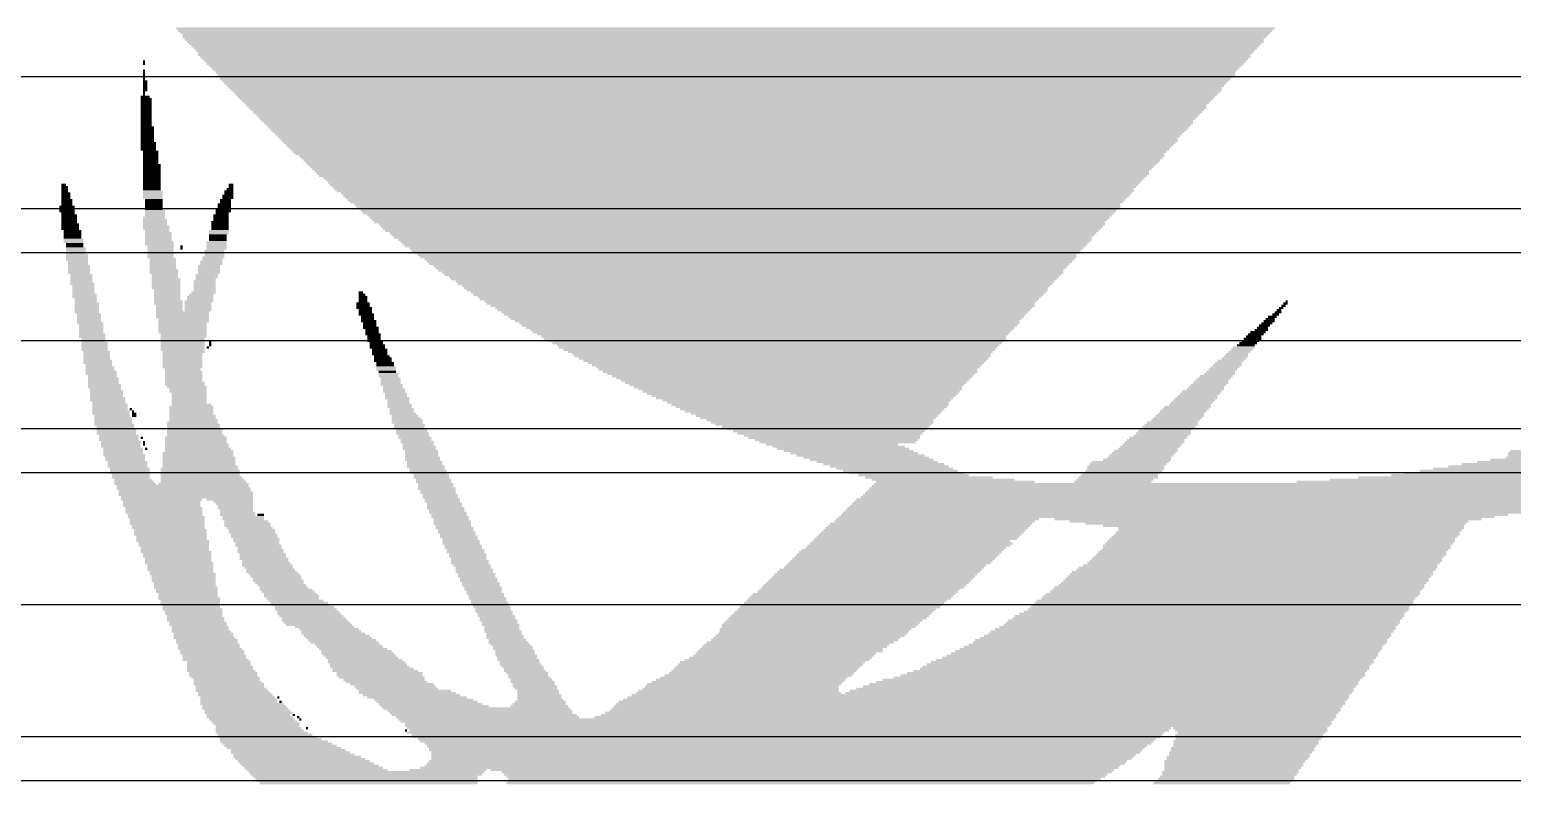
# Model space of a CAD drawing. Extents: x -0.45 to 6.54, y 0 to 7.98.
# Drawn here: x 4.6476 to 4.7823, y 0.6557 to 0.7243 of the extents above; entities that cross this region are included whole.
import ezdxf

# ---------------------------------------------------------------- set-up
doc = ezdxf.new("R2010")
doc.units = 0
for name, color, linetype in [('16', 175, 'CONTINUOUS'), ('2', 3, 'CONTINUOUS'), ('21', 253, 'CONTINUOUS')]:
    doc.layers.add(name, color=color, linetype=linetype)

# ---------------------------------------------------------------- blocks, each defined once
blk = doc.blocks.new('RECT')
blk.add_solid([(-0.5, -0.5), (0.5, -0.5), (-0.5, 0.5), (0.5, 0.5)])

msp = doc.modelspace()

# ---------------------------------------------------------------- linework, layer by layer
at = {"layer": '16'}
for p, q in [((2.771604, 0.72), (6.362, 0.72)), ((2.782295, 0.704), (6.362, 0.704)), ((2.792986, 0.688), (6.362, 0.688)), ((2.802488, 0.672), (6.362, 0.672)), ((2.809115, 0.656), (6.362, 0.656))]:
    msp.add_line(p, q, dxfattribs=at)
at = {"layer": '2'}
for p, q in [((3.578892, 0.72), (6.364, 0.72)), ((4.158974, 0.708), (6.364, 0.708)), ((4.202518, 0.696), (6.364, 0.696)), ((4.223302, 0.684), (6.364, 0.684)), ((4.244087, 0.672), (6.364, 0.672)), ((4.258399, 0.66), (6.364, 0.66))]:
    msp.add_line(p, q, dxfattribs=at)

# ---------------------------------------------------------------- block references
at = {"layer": '21', "yscale": 0.0002}
for p, xscale in [((4.7108, 0.72435), 0.0998), ((4.7108, 0.72415), 0.0994), ((4.7108, 0.72395), 0.099), ((4.7108, 0.72375), 0.0986), ((4.7107, 0.72355), 0.0984), ((4.7107, 0.72335), 0.098), ((4.7108, 0.72315), 0.0978), ((4.7108, 0.72295), 0.0974), ((4.7108, 0.72275), 0.097), ((4.7108, 0.72255), 0.0966), ((4.7108, 0.72235), 0.0962), ((4.7108, 0.72215), 0.0958), ((4.7107, 0.72195), 0.0956), ((4.658, 0.72135), 0.0002), ((4.658, 0.72115), 0.0002), ((4.658, 0.72055), 0.0002), ((4.7108, 0.72175), 0.0954), ((4.7108, 0.72155), 0.095), ((4.7108, 0.72135), 0.0946), ((4.7108, 0.72115), 0.0942), ((4.7108, 0.72095), 0.0938), ((4.7108, 0.72075), 0.0934), ((4.7108, 0.72055), 0.093), ((4.658, 0.72035), 0.0002), ((4.658, 0.72015), 0.0002), ((4.658, 0.71995), 0.0002), ((4.658, 0.71975), 0.0002), ((4.6581, 0.71955), 0.0004), ((4.6581, 0.71935), 0.0004), ((4.6581, 0.71915), 0.0004), ((4.7108, 0.72035), 0.0926), ((4.7109, 0.72015), 0.0924), ((4.7109, 0.71995), 0.092), ((4.7108, 0.71975), 0.0918), ((4.7108, 0.71955), 0.0914), ((4.7108, 0.71935), 0.091), ((4.7108, 0.71915), 0.0906), ((4.6581, 0.71815), 0.0008), ((4.6582, 0.71795), 0.001), ((4.6581, 0.71895), 0.0004), ((4.6581, 0.71875), 0.0004), ((4.658, 0.71855), 0.0002), ((4.658, 0.71835), 0.0002), ((4.7108, 0.71895), 0.0902), ((4.7109, 0.71875), 0.09), ((4.7109, 0.71855), 0.0896), ((4.7109, 0.71835), 0.0892), ((4.7109, 0.71815), 0.0888), ((4.7109, 0.71795), 0.0884), ((4.6582, 0.71775), 0.001), ((4.6582, 0.71755), 0.001), ((4.6582, 0.71735), 0.001), ((4.6582, 0.71715), 0.001), ((4.6582, 0.71695), 0.001), ((4.6582, 0.71675), 0.001), ((4.6582, 0.71655), 0.001), ((4.7109, 0.71775), 0.088), ((4.7109, 0.71755), 0.0876), ((4.7109, 0.71735), 0.0872), ((4.711, 0.71715), 0.087), ((4.711, 0.71695), 0.0866), ((4.711, 0.71675), 0.0862), ((4.711, 0.71655), 0.0858), ((4.6582, 0.71635), 0.001), ((4.6582, 0.71615), 0.001), ((4.6582, 0.71595), 0.001), ((4.6582, 0.71575), 0.001), ((4.6582, 0.71555), 0.001), ((4.6583, 0.71535), 0.0012), ((4.6583, 0.71515), 0.0012), ((4.711, 0.71635), 0.0854), ((4.711, 0.71615), 0.085), ((4.711, 0.71595), 0.0846), ((4.7111, 0.71575), 0.0844), ((4.7111, 0.71555), 0.084), ((4.7111, 0.71535), 0.0836), ((4.7111, 0.71515), 0.0832), ((4.6583, 0.71495), 0.0012), ((4.6583, 0.71475), 0.0012), ((4.6583, 0.71455), 0.0012), ((4.6583, 0.71435), 0.0012), ((4.6583, 0.71415), 0.0012), ((4.6584, 0.71395), 0.0014), ((4.7111, 0.71495), 0.0828), ((4.7111, 0.71475), 0.0824), ((4.7111, 0.71455), 0.082), ((4.7111, 0.71435), 0.0816), ((4.7112, 0.71415), 0.0814), ((4.7112, 0.71395), 0.081), ((4.6584, 0.71375), 0.0014), ((4.6584, 0.71355), 0.0014), ((4.6584, 0.71335), 0.0014), ((4.6586, 0.71315), 0.0014), ((4.6586, 0.71295), 0.0014), ((4.6586, 0.71275), 0.0014), ((4.6586, 0.71255), 0.0014), ((4.7112, 0.71375), 0.0806), ((4.7112, 0.71355), 0.0802), ((4.7112, 0.71335), 0.0798), ((4.7112, 0.71315), 0.0794), ((4.7112, 0.71295), 0.079), ((4.7114, 0.71275), 0.0786), ((4.7114, 0.71255), 0.0782), ((4.6586, 0.71235), 0.0014), ((4.6586, 0.71215), 0.0014), ((4.6587, 0.71195), 0.0016), ((4.6587, 0.71175), 0.0016), ((4.6587, 0.71155), 0.0016), ((4.6587, 0.71135), 0.0016), ((4.6587, 0.71115), 0.0016), ((4.7114, 0.71235), 0.0778), ((4.7114, 0.71215), 0.0774), ((4.7114, 0.71195), 0.077), ((4.7114, 0.71175), 0.0766), ((4.7114, 0.71155), 0.0762), ((4.7114, 0.71135), 0.0758), ((4.7115, 0.71115), 0.0756), ((4.6507, 0.71015), 0.0004), ((4.6508, 0.70995), 0.0006), ((4.6508, 0.70975), 0.0006), ((4.6587, 0.71095), 0.0016), ((4.6587, 0.71075), 0.0016), ((4.6587, 0.71055), 0.0016), ((4.6587, 0.71035), 0.0016), ((4.6587, 0.71015), 0.0016), ((4.6587, 0.70995), 0.0016), ((4.6587, 0.70975), 0.0016), ((4.6658, 0.70975), 0.0006), ((4.6659, 0.71015), 0.0004), ((4.6659, 0.70995), 0.0004), ((4.7115, 0.71095), 0.0752), ((4.7116, 0.71075), 0.0746), ((4.7116, 0.71055), 0.0742), ((4.7116, 0.71035), 0.0738), ((4.7116, 0.71015), 0.0734), ((4.7116, 0.70995), 0.073), ((4.7116, 0.70975), 0.0726), ((4.6508, 0.70955), 0.0006), ((4.6509, 0.70935), 0.0008), ((4.6509, 0.70915), 0.0008), ((4.6509, 0.70895), 0.0008), ((4.651, 0.70875), 0.001), ((4.651, 0.70855), 0.001), ((4.6588, 0.70955), 0.0018), ((4.6588, 0.70935), 0.0018), ((4.6588, 0.70915), 0.0018), ((4.6588, 0.70895), 0.0018), ((4.6589, 0.70875), 0.0016), ((4.6589, 0.70855), 0.0016), ((4.6654, 0.70875), 0.001), ((4.6654, 0.70855), 0.001), ((4.6656, 0.70915), 0.001), ((4.6656, 0.70895), 0.001), ((4.6657, 0.70955), 0.0008), ((4.6657, 0.70935), 0.0008), ((4.7117, 0.70955), 0.0724), ((4.7118, 0.70935), 0.0718), ((4.7118, 0.70915), 0.0714), ((4.7118, 0.70895), 0.071), ((4.7118, 0.70875), 0.0706), ((4.7118, 0.70855), 0.0702), ((4.651, 0.70815), 0.0014), ((4.651, 0.70795), 0.0014), ((4.651, 0.70775), 0.0014), ((4.651, 0.70835), 0.001), ((4.6511, 0.70755), 0.0012), ((4.6512, 0.70735), 0.0014), ((4.6512, 0.70715), 0.0014), ((4.6589, 0.70715), 0.002), ((4.6589, 0.70835), 0.0016), ((4.6589, 0.70815), 0.0016), ((4.6589, 0.70795), 0.0016), ((4.659, 0.70775), 0.0018), ((4.659, 0.70755), 0.0018), ((4.659, 0.70735), 0.0018), ((4.665, 0.70735), 0.0014), ((4.665, 0.70715), 0.0014), ((4.6652, 0.70795), 0.0014), ((4.6652, 0.70775), 0.0014), ((4.6651, 0.70755), 0.0012), ((4.6653, 0.70835), 0.0012), ((4.6653, 0.70815), 0.0012), ((4.7119, 0.70835), 0.0696), ((4.712, 0.70815), 0.0694), ((4.712, 0.70795), 0.069), ((4.712, 0.70775), 0.0686), ((4.712, 0.70755), 0.0682), ((4.7121, 0.70735), 0.0676), ((4.7121, 0.70715), 0.0672), ((4.6512, 0.70695), 0.0014), ((4.6512, 0.70675), 0.0014), ((4.6513, 0.70655), 0.0016), ((4.6513, 0.70635), 0.0016), ((4.6513, 0.70615), 0.0016), ((4.6515, 0.70595), 0.0016), ((4.6515, 0.70575), 0.0016), ((4.659, 0.70695), 0.0022), ((4.659, 0.70675), 0.0022), ((4.659, 0.70655), 0.0022), ((4.6591, 0.70635), 0.0024), ((4.6591, 0.70615), 0.0024), ((4.6592, 0.70595), 0.0022), ((4.6593, 0.70575), 0.0024), ((4.6648, 0.70595), 0.0018), ((4.6648, 0.70575), 0.0018), ((4.6649, 0.70675), 0.0016), ((4.6649, 0.70655), 0.0016), ((4.6649, 0.70635), 0.0016), ((4.6649, 0.70615), 0.0016), ((4.665, 0.70695), 0.0014), ((4.7121, 0.70695), 0.0668), ((4.7121, 0.70675), 0.0664), ((4.7123, 0.70655), 0.066), ((4.7123, 0.70635), 0.0656), ((4.7123, 0.70615), 0.0652), ((4.7123, 0.70595), 0.0648), ((4.7124, 0.70575), 0.0642), ((4.6515, 0.70555), 0.0016), ((4.6515, 0.70535), 0.0016), ((4.6516, 0.70515), 0.0018), ((4.6516, 0.70495), 0.0018), ((4.6517, 0.70475), 0.0016), ((4.6517, 0.70455), 0.0016), ((4.6518, 0.70435), 0.0018), ((4.6593, 0.70555), 0.0024), ((4.6593, 0.70535), 0.0024), ((4.6593, 0.70515), 0.0024), ((4.6594, 0.70495), 0.0026), ((4.6594, 0.70475), 0.0026), ((4.6595, 0.70455), 0.0024), ((4.6595, 0.70435), 0.0024), ((4.6614, 0.70455), 0.0002), ((4.6614, 0.70435), 0.0002), ((4.6646, 0.70495), 0.0018), ((4.6646, 0.70475), 0.0018), ((4.6646, 0.70455), 0.0018), ((4.6646, 0.70435), 0.0018), ((4.6647, 0.70555), 0.0016), ((4.6647, 0.70535), 0.0016), ((4.6647, 0.70515), 0.0016), ((4.7124, 0.70555), 0.0638), ((4.7124, 0.70535), 0.0634), ((4.7126, 0.70515), 0.063), ((4.7126, 0.70495), 0.0626), ((4.7126, 0.70475), 0.0622), ((4.7126, 0.70455), 0.0618), ((4.7127, 0.70435), 0.0612), ((4.6518, 0.70415), 0.0018), ((4.6518, 0.70395), 0.0018), ((4.6519, 0.70375), 0.002), ((4.6519, 0.70355), 0.002), ((4.6519, 0.70335), 0.002), ((4.652, 0.70315), 0.0018), ((4.6595, 0.70415), 0.0024), ((4.6595, 0.70395), 0.0024), ((4.6595, 0.70375), 0.0024), ((4.6595, 0.70355), 0.0024), ((4.6597, 0.70335), 0.0024), ((4.6597, 0.70315), 0.0024), ((4.6641, 0.70315), 0.002), ((4.6643, 0.70355), 0.002), ((4.6642, 0.70335), 0.0018), ((4.6644, 0.70415), 0.0018), ((4.6644, 0.70395), 0.0018), ((4.6644, 0.70375), 0.0018), ((4.7127, 0.70415), 0.0608), ((4.7127, 0.70395), 0.0604), ((4.7128, 0.70375), 0.0598), ((4.7129, 0.70355), 0.0596), ((4.713, 0.70335), 0.059), ((4.713, 0.70315), 0.0586), ((4.652, 0.70295), 0.0018), ((4.6521, 0.70275), 0.002), ((4.6521, 0.70255), 0.002), ((4.6521, 0.70235), 0.002), ((4.6521, 0.70215), 0.002), ((4.6523, 0.70195), 0.002), ((4.6523, 0.70175), 0.002), ((4.6597, 0.70295), 0.0024), ((4.6597, 0.70275), 0.0024), ((4.6597, 0.70255), 0.0024), ((4.6598, 0.70235), 0.0026), ((4.6598, 0.70215), 0.0026), ((4.6599, 0.70195), 0.0024), ((4.6599, 0.70175), 0.0024), ((4.6637, 0.70195), 0.002), ((4.6637, 0.70175), 0.002), ((4.6639, 0.70275), 0.002), ((4.6639, 0.70255), 0.002), ((4.6639, 0.70235), 0.002), ((4.6639, 0.70215), 0.002), ((4.6641, 0.70295), 0.002), ((4.713, 0.70295), 0.0582), ((4.7131, 0.70275), 0.0576), ((4.7131, 0.70255), 0.0572), ((4.7131, 0.70235), 0.0568), ((4.7133, 0.70215), 0.0564), ((4.7133, 0.70195), 0.056), ((4.7134, 0.70175), 0.0554), ((4.6523, 0.70155), 0.002), ((4.6523, 0.70135), 0.002), ((4.6524, 0.70115), 0.0022), ((4.6525, 0.70095), 0.002), ((4.6525, 0.70075), 0.002), ((4.6525, 0.70055), 0.002), ((4.6525, 0.70035), 0.002), ((4.66, 0.70155), 0.0026), ((4.66, 0.70135), 0.0026), ((4.66, 0.70115), 0.0026), ((4.66, 0.70095), 0.0026), ((4.66, 0.70075), 0.0026), ((4.6601, 0.70055), 0.0024), ((4.6601, 0.70035), 0.0024), ((4.6634, 0.70035), 0.0022), ((4.6635, 0.70135), 0.002), ((4.6635, 0.70115), 0.002), ((4.6635, 0.70095), 0.002), ((4.6635, 0.70075), 0.002), ((4.6635, 0.70055), 0.002), ((4.6636, 0.70155), 0.0018), ((4.6777, 0.70035), 0.0004), ((4.7134, 0.70155), 0.055), ((4.7135, 0.70135), 0.0544), ((4.7135, 0.70115), 0.054), ((4.7136, 0.70095), 0.0534), ((4.7136, 0.70075), 0.053), ((4.7137, 0.70055), 0.0528), ((4.7138, 0.70035), 0.0522), ((4.6526, 0.70015), 0.0022), ((4.6526, 0.69995), 0.0022), ((4.6527, 0.69975), 0.002), ((4.6527, 0.69955), 0.002), ((4.6528, 0.69935), 0.0022), ((4.6528, 0.69915), 0.0022), ((4.6528, 0.69895), 0.0022), ((4.6601, 0.70015), 0.0024), ((4.6601, 0.69995), 0.0024), ((4.6601, 0.69975), 0.0024), ((4.6602, 0.69955), 0.0026), ((4.6602, 0.69935), 0.0026), ((4.6603, 0.69915), 0.0024), ((4.6603, 0.69895), 0.0024), ((4.663, 0.69955), 0.0026), ((4.6629, 0.69935), 0.0024), ((4.6629, 0.69915), 0.0024), ((4.6629, 0.69895), 0.0024), ((4.6631, 0.69995), 0.0024), ((4.6631, 0.69975), 0.0024), ((4.6632, 0.70015), 0.0022), ((4.6779, 0.69935), 0.0012), ((4.6779, 0.69915), 0.0012), ((4.678, 0.69895), 0.0014), ((4.6778, 0.70015), 0.0006), ((4.6779, 0.69995), 0.0008), ((4.6779, 0.69975), 0.0008), ((4.6779, 0.69955), 0.0008), ((4.7138, 0.70015), 0.0518), ((4.7139, 0.69995), 0.0512), ((4.7139, 0.69975), 0.0508), ((4.714, 0.69955), 0.0502), ((4.714, 0.69935), 0.0498), ((4.7142, 0.69915), 0.0494), ((4.7143, 0.69895), 0.0488), ((4.7613, 0.69895), 0.0004), ((4.7615, 0.69915), 0.0004), ((4.7617, 0.69935), 0.0004), ((4.7618, 0.69955), 0.0002), ((4.6528, 0.69875), 0.0022), ((4.6528, 0.69855), 0.0022), ((4.653, 0.69835), 0.0022), ((4.653, 0.69815), 0.0022), ((4.653, 0.69795), 0.0022), ((4.653, 0.69775), 0.0022), ((4.6603, 0.69875), 0.0024), ((4.6615, 0.69855), 0.0048), ((4.6615, 0.69835), 0.0048), ((4.6615, 0.69815), 0.0048), ((4.6616, 0.69795), 0.0046), ((4.6616, 0.69775), 0.0046), ((4.6629, 0.69875), 0.0024), ((4.6781, 0.69875), 0.0012), ((4.6781, 0.69855), 0.0012), ((4.6782, 0.69835), 0.0014), ((4.6783, 0.69815), 0.0012), ((4.6783, 0.69795), 0.0012), ((4.6784, 0.69775), 0.0014), ((4.7143, 0.69875), 0.0484), ((4.7144, 0.69855), 0.0478), ((4.7144, 0.69835), 0.0474), ((4.7145, 0.69815), 0.0468), ((4.7145, 0.69795), 0.0464), ((4.7146, 0.69775), 0.0458), ((4.7602, 0.69775), 0.001), ((4.7603, 0.69795), 0.0008), ((4.7605, 0.69815), 0.0008), ((4.7608, 0.69835), 0.0006), ((4.761, 0.69855), 0.0006), ((4.7611, 0.69875), 0.0004), ((4.6531, 0.69755), 0.0024), ((4.6532, 0.69735), 0.0022), ((4.6532, 0.69715), 0.0022), ((4.6532, 0.69695), 0.0022), ((4.6532, 0.69675), 0.0022), ((4.6533, 0.69655), 0.0024), ((4.6533, 0.69635), 0.0024), ((4.6615, 0.69755), 0.0044), ((4.6615, 0.69735), 0.0044), ((4.6615, 0.69715), 0.0044), ((4.6615, 0.69695), 0.0044), ((4.6615, 0.69675), 0.0044), ((4.6616, 0.69655), 0.0042), ((4.6616, 0.69635), 0.0042), ((4.6785, 0.69755), 0.0012), ((4.6785, 0.69735), 0.0012), ((4.6786, 0.69715), 0.0014), ((4.6787, 0.69695), 0.0012), ((4.6787, 0.69675), 0.0012), ((4.6788, 0.69655), 0.0014), ((4.6789, 0.69635), 0.0012), ((4.7148, 0.69755), 0.0454), ((4.7148, 0.69735), 0.045), ((4.7149, 0.69715), 0.0444), ((4.715, 0.69695), 0.0438), ((4.715, 0.69675), 0.0434), ((4.7151, 0.69655), 0.0428), ((4.7152, 0.69635), 0.0422), ((4.7588, 0.69635), 0.0014), ((4.759, 0.69655), 0.0014), ((4.7592, 0.69675), 0.0014), ((4.7595, 0.69695), 0.0012), ((4.7596, 0.69715), 0.001), ((4.7598, 0.69735), 0.001), ((4.76, 0.69755), 0.001), ((4.6534, 0.69615), 0.0022), ((4.6534, 0.69595), 0.0022), ((4.6535, 0.69575), 0.0024), ((4.6535, 0.69555), 0.0024), ((4.6535, 0.69535), 0.0024), ((4.6535, 0.69515), 0.0024), ((4.6537, 0.69495), 0.0024), ((4.6615, 0.69615), 0.004), ((4.6615, 0.69595), 0.004), ((4.6615, 0.69575), 0.004), ((4.6615, 0.69555), 0.004), ((4.6615, 0.69535), 0.004), ((4.6615, 0.69515), 0.004), ((4.6616, 0.69495), 0.0038), ((4.6638, 0.69535), 0.0002), ((4.664, 0.69595), 0.0002), ((4.664, 0.69575), 0.0002), ((4.664, 0.69555), 0.0002), ((4.6789, 0.69615), 0.0012), ((4.679, 0.69595), 0.0014), ((4.6791, 0.69575), 0.0012), ((4.6792, 0.69555), 0.0014), ((4.6792, 0.69535), 0.0014), ((4.6794, 0.69515), 0.0014), ((4.6794, 0.69495), 0.0014), ((4.7153, 0.69615), 0.042), ((4.7154, 0.69595), 0.0414), ((4.7155, 0.69575), 0.0408), ((4.7156, 0.69555), 0.0402), ((4.7156, 0.69535), 0.0398), ((4.7157, 0.69515), 0.0392), ((4.7158, 0.69495), 0.0386), ((4.7575, 0.69495), 0.002), ((4.7577, 0.69515), 0.002), ((4.7579, 0.69535), 0.002), ((4.7581, 0.69555), 0.0016), ((4.7583, 0.69575), 0.0016), ((4.7585, 0.69595), 0.0016), ((4.7587, 0.69615), 0.0016), ((4.6537, 0.69475), 0.0024), ((4.6537, 0.69455), 0.0024), ((4.6537, 0.69435), 0.0024), ((4.6538, 0.69415), 0.0026), ((4.6538, 0.69395), 0.0026), ((4.6539, 0.69375), 0.0024), ((4.6615, 0.69475), 0.0036), ((4.6615, 0.69455), 0.0036), ((4.6615, 0.69435), 0.0036), ((4.6615, 0.69415), 0.0036), ((4.6615, 0.69395), 0.0036), ((4.6615, 0.69375), 0.0036), ((4.6794, 0.69475), 0.0014), ((4.6796, 0.69455), 0.0014), ((4.6797, 0.69435), 0.0016), ((4.6797, 0.69415), 0.0016), ((4.6799, 0.69395), 0.0016), ((4.6799, 0.69375), 0.0016), ((4.7159, 0.69475), 0.038), ((4.716, 0.69455), 0.0378), ((4.7161, 0.69435), 0.0372), ((4.7162, 0.69415), 0.0366), ((4.7163, 0.69395), 0.036), ((4.7164, 0.69375), 0.0354), ((4.7564, 0.69375), 0.0026), ((4.7565, 0.69395), 0.0024), ((4.7567, 0.69415), 0.0024), ((4.757, 0.69435), 0.0022), ((4.7572, 0.69455), 0.0022), ((4.7573, 0.69475), 0.002), ((4.654, 0.69355), 0.0026), ((4.654, 0.69335), 0.0026), ((4.6541, 0.69315), 0.0028), ((4.6541, 0.69295), 0.0028), ((4.6542, 0.69275), 0.0026), ((4.6543, 0.69255), 0.0028), ((4.6543, 0.69235), 0.0028), ((4.6615, 0.69355), 0.0036), ((4.6615, 0.69335), 0.0032), ((4.6616, 0.69315), 0.0034), ((4.6616, 0.69295), 0.0034), ((4.6616, 0.69275), 0.0034), ((4.6616, 0.69255), 0.0034), ((4.6616, 0.69235), 0.0034), ((4.68, 0.69355), 0.0018), ((4.68, 0.69335), 0.0018), ((4.6801, 0.69315), 0.0016), ((4.6802, 0.69295), 0.0018), ((4.6802, 0.69275), 0.0018), ((4.6804, 0.69255), 0.0018), ((4.6804, 0.69235), 0.0018), ((4.7165, 0.69355), 0.0348), ((4.7165, 0.69335), 0.0344), ((4.7167, 0.69315), 0.034), ((4.7168, 0.69295), 0.0334), ((4.7169, 0.69275), 0.0328), ((4.717, 0.69255), 0.0322), ((4.7171, 0.69235), 0.0316), ((4.755, 0.69235), 0.003), ((4.7552, 0.69255), 0.003), ((4.7554, 0.69275), 0.003), ((4.7557, 0.69295), 0.0028), ((4.7558, 0.69315), 0.0026), ((4.756, 0.69335), 0.0026), ((4.7562, 0.69355), 0.0026), ((4.6543, 0.69215), 0.0028), ((4.6544, 0.69195), 0.003), ((4.6544, 0.69175), 0.003), ((4.6545, 0.69155), 0.0028), ((4.6546, 0.69135), 0.003), ((4.6546, 0.69115), 0.003), ((4.6546, 0.69095), 0.003), ((4.6617, 0.69215), 0.0036), ((4.6617, 0.69195), 0.0036), ((4.6619, 0.69175), 0.0036), ((4.662, 0.69155), 0.0034), ((4.662, 0.69135), 0.0034), ((4.6621, 0.69115), 0.0032), ((4.6621, 0.69095), 0.0032), ((4.6804, 0.69215), 0.0018), ((4.6805, 0.69195), 0.002), ((4.6806, 0.69175), 0.0018), ((4.6807, 0.69155), 0.002), ((4.6807, 0.69135), 0.002), ((4.6809, 0.69115), 0.002), ((4.6809, 0.69095), 0.002), ((4.7172, 0.69215), 0.031), ((4.7173, 0.69195), 0.0304), ((4.7174, 0.69175), 0.0298), ((4.7176, 0.69155), 0.0294), ((4.7177, 0.69135), 0.0288), ((4.7178, 0.69115), 0.0282), ((4.7179, 0.69095), 0.0276), ((4.7537, 0.69095), 0.0036), ((4.7539, 0.69115), 0.0036), ((4.7541, 0.69135), 0.0036), ((4.7544, 0.69155), 0.0034), ((4.7545, 0.69175), 0.0032), ((4.7547, 0.69195), 0.0032), ((4.7549, 0.69215), 0.0032), ((4.6547, 0.69075), 0.0032), ((4.6547, 0.69055), 0.0032), ((4.6548, 0.69035), 0.003), ((4.6549, 0.69015), 0.0032), ((4.6549, 0.68995), 0.0032), ((4.6549, 0.68975), 0.0032), ((4.655, 0.68955), 0.0034), ((4.6568, 0.68975), 0.0002), ((4.657, 0.68955), 0.0002), ((4.6623, 0.68995), 0.004), ((4.6623, 0.68975), 0.004), ((4.6623, 0.68955), 0.004), ((4.6621, 0.69075), 0.0032), ((4.6621, 0.69055), 0.0032), ((4.6621, 0.69035), 0.0032), ((4.6623, 0.69015), 0.0036), ((4.681, 0.69075), 0.0022), ((4.6811, 0.69055), 0.002), ((4.6811, 0.69035), 0.002), ((4.6812, 0.69015), 0.0022), ((4.6812, 0.68995), 0.0022), ((4.6814, 0.68975), 0.0022), ((4.6814, 0.68955), 0.0022), ((4.718, 0.69075), 0.027), ((4.7182, 0.69055), 0.0262), ((4.7183, 0.69035), 0.0256), ((4.7185, 0.69015), 0.0252), ((4.7186, 0.68995), 0.0246), ((4.7187, 0.68975), 0.024), ((4.7188, 0.68955), 0.0234), ((4.7524, 0.68955), 0.0042), ((4.7526, 0.68975), 0.0042), ((4.7528, 0.68995), 0.0042), ((4.753, 0.69015), 0.0038), ((4.7532, 0.69035), 0.0038), ((4.7534, 0.69055), 0.0038), ((4.7536, 0.69075), 0.0038), ((4.655, 0.68935), 0.0034), ((4.6551, 0.68915), 0.0032), ((4.6552, 0.68895), 0.0034), ((4.6552, 0.68875), 0.0034), ((4.6552, 0.68855), 0.0034), ((4.6553, 0.68835), 0.0036), ((4.6571, 0.68935), 0.0004), ((4.6571, 0.68915), 0.0004), ((4.6624, 0.68855), 0.0046), ((4.6625, 0.68835), 0.0048), ((4.6623, 0.68935), 0.004), ((4.6624, 0.68915), 0.0042), ((4.6624, 0.68895), 0.0042), ((4.6625, 0.68875), 0.0044), ((4.6815, 0.68935), 0.0024), ((4.6817, 0.68915), 0.0024), ((4.6818, 0.68895), 0.0026), ((4.6819, 0.68875), 0.0028), ((4.6819, 0.68855), 0.0028), ((4.6821, 0.68835), 0.0028), ((4.719, 0.68935), 0.0226), ((4.7191, 0.68915), 0.022), ((4.7192, 0.68895), 0.0214), ((4.7194, 0.68875), 0.0206), ((4.7196, 0.68855), 0.0202), ((4.7197, 0.68835), 0.0196), ((4.7513, 0.68835), 0.0048), ((4.7514, 0.68855), 0.0046), ((4.7517, 0.68875), 0.0044), ((4.7519, 0.68895), 0.0044), ((4.7521, 0.68915), 0.0044), ((4.7522, 0.68935), 0.0042), ((4.6554, 0.68815), 0.0034), ((4.6555, 0.68795), 0.0036), ((4.6555, 0.68775), 0.0036), ((4.6555, 0.68755), 0.0036), ((4.6557, 0.68735), 0.0036), ((4.6557, 0.68715), 0.0036), ((4.6557, 0.68695), 0.0036), ((4.6578, 0.68715), 0.0002), ((4.6627, 0.68715), 0.0056), ((4.6627, 0.68695), 0.0056), ((4.6625, 0.68815), 0.0048), ((4.6626, 0.68795), 0.005), ((4.6626, 0.68775), 0.005), ((4.6626, 0.68755), 0.005), ((4.6627, 0.68735), 0.0052), ((4.6821, 0.68815), 0.0028), ((4.6823, 0.68795), 0.0028), ((4.6823, 0.68775), 0.0028), ((4.6824, 0.68755), 0.003), ((4.6825, 0.68735), 0.0028), ((4.6826, 0.68715), 0.003), ((4.6827, 0.68695), 0.0028), ((4.7199, 0.68815), 0.0188), ((4.72, 0.68795), 0.0182), ((4.7202, 0.68775), 0.0174), ((4.7203, 0.68755), 0.0168), ((4.7205, 0.68735), 0.016), ((4.7207, 0.68715), 0.0156), ((4.7209, 0.68695), 0.0148), ((4.7499, 0.68695), 0.0052), ((4.7501, 0.68715), 0.0052), ((4.7504, 0.68735), 0.005), ((4.7506, 0.68755), 0.005), ((4.7507, 0.68775), 0.0048), ((4.7509, 0.68795), 0.0048), ((4.7511, 0.68815), 0.0048), ((4.6559, 0.68675), 0.0036), ((4.6559, 0.68655), 0.0036), ((4.6559, 0.68635), 0.0036), ((4.6561, 0.68615), 0.0036), ((4.6561, 0.68595), 0.0036), ((4.6561, 0.68575), 0.0036), ((4.6562, 0.68555), 0.0038), ((4.658, 0.68675), 0.0002), ((4.658, 0.68655), 0.0002), ((4.6582, 0.68615), 0.0002), ((4.6629, 0.68575), 0.0064), ((4.6629, 0.68555), 0.0064), ((4.6627, 0.68675), 0.0056), ((4.6628, 0.68655), 0.0058), ((4.6628, 0.68635), 0.0058), ((4.6629, 0.68615), 0.006), ((4.663, 0.68595), 0.0062), ((4.6828, 0.68675), 0.003), ((4.6829, 0.68655), 0.0028), ((4.683, 0.68635), 0.003), ((4.683, 0.68615), 0.003), ((4.6832, 0.68595), 0.003), ((4.6832, 0.68575), 0.003), ((4.6832, 0.68555), 0.003), ((4.721, 0.68675), 0.0142), ((4.7205, 0.68655), 0.012), ((4.7211, 0.68635), 0.012), ((4.7215, 0.68615), 0.012), ((4.722, 0.68595), 0.0118), ((4.7225, 0.68575), 0.0116), ((4.7231, 0.68555), 0.0116), ((4.7486, 0.68555), 0.0058), ((4.7488, 0.68575), 0.0058), ((4.749, 0.68595), 0.0058), ((4.7492, 0.68615), 0.0054), ((4.7494, 0.68635), 0.0054), ((4.7496, 0.68655), 0.0054), ((4.7498, 0.68675), 0.0054), ((4.7927, 0.68575), 0.0216), ((4.7924, 0.68555), 0.021), ((4.7931, 0.68595), 0.022), ((4.6563, 0.68535), 0.0036), ((4.6563, 0.68515), 0.0036), ((4.6565, 0.68495), 0.0036), ((4.6565, 0.68475), 0.0036), ((4.6565, 0.68455), 0.0036), ((4.6567, 0.68435), 0.0036), ((4.6567, 0.68415), 0.0036), ((4.663, 0.68435), 0.007), ((4.6631, 0.68415), 0.0072), ((4.663, 0.68535), 0.0066), ((4.663, 0.68515), 0.0066), ((4.663, 0.68495), 0.0066), ((4.663, 0.68475), 0.0066), ((4.6631, 0.68455), 0.0068), ((4.6833, 0.68535), 0.0032), ((4.6833, 0.68515), 0.0032), ((4.6835, 0.68495), 0.0032), ((4.6835, 0.68475), 0.0032), ((4.6836, 0.68455), 0.0034), ((4.6837, 0.68435), 0.0032), ((4.6838, 0.68415), 0.0034), ((4.7236, 0.68535), 0.0114), ((4.7241, 0.68515), 0.0112), ((4.7246, 0.68495), 0.011), ((4.7252, 0.68475), 0.011), ((4.7257, 0.68455), 0.0108), ((4.7262, 0.68435), 0.0106), ((4.7267, 0.68415), 0.0104), ((4.747, 0.68415), 0.007), ((4.7472, 0.68455), 0.007), ((4.7472, 0.68435), 0.007), ((4.7474, 0.68475), 0.007), ((4.7476, 0.68495), 0.007), ((4.7482, 0.68515), 0.0062), ((4.7484, 0.68535), 0.0058), ((4.7863, 0.68415), 0.0248), ((4.7872, 0.68435), 0.0242), ((4.7882, 0.68455), 0.0234), ((4.7891, 0.68475), 0.0228), ((4.7901, 0.68495), 0.022), ((4.791, 0.68515), 0.0214), ((4.792, 0.68535), 0.0206), ((4.6567, 0.68395), 0.0036), ((4.6568, 0.68375), 0.0034), ((4.6568, 0.68355), 0.0034), ((4.657, 0.68335), 0.0034), ((4.6571, 0.68315), 0.0036), ((4.6572, 0.68295), 0.0038), ((4.6634, 0.68295), 0.0082), ((4.6631, 0.68395), 0.0072), ((4.6631, 0.68375), 0.0072), ((4.6632, 0.68355), 0.0074), ((4.6633, 0.68335), 0.0076), ((4.6634, 0.68315), 0.0078), ((4.6839, 0.68395), 0.0032), ((4.6841, 0.68375), 0.0032), ((4.6841, 0.68355), 0.0032), ((4.6843, 0.68335), 0.0032), ((4.6843, 0.68315), 0.0032), ((4.6845, 0.68295), 0.0032), ((4.7273, 0.68395), 0.0104), ((4.7279, 0.68375), 0.01), ((4.7293, 0.68355), 0.0116), ((4.7306, 0.68335), 0.013), ((4.7594, 0.68295), 0.0702), ((4.7317, 0.68315), 0.0144), ((4.746, 0.68315), 0.007), ((4.7462, 0.68335), 0.007), ((4.7465, 0.68355), 0.0072), ((4.7466, 0.68375), 0.007), ((4.7468, 0.68395), 0.007), ((4.779, 0.68315), 0.0326), ((4.7809, 0.68335), 0.0304), ((4.7825, 0.68355), 0.0284), ((4.7843, 0.68375), 0.026), ((4.7853, 0.68395), 0.0256), ((4.6615, 0.68275), 0.012), ((4.6616, 0.68255), 0.0122), ((4.6617, 0.68235), 0.012), ((4.6618, 0.68215), 0.0122), ((4.6618, 0.68195), 0.0122), ((4.6619, 0.68175), 0.012), ((4.6596, 0.68155), 0.0074), ((4.6658, 0.68155), 0.0042), ((4.6845, 0.68275), 0.0032), ((4.6846, 0.68255), 0.0034), ((4.6847, 0.68235), 0.0032), ((4.6847, 0.68215), 0.0032), ((4.6849, 0.68195), 0.0032), ((4.6849, 0.68175), 0.0032), ((4.6851, 0.68155), 0.0032), ((4.7559, 0.68155), 0.0664), ((4.7565, 0.68175), 0.0668), ((4.757, 0.68195), 0.0674), ((4.7575, 0.68215), 0.068), ((4.758, 0.68235), 0.0686), ((4.7585, 0.68255), 0.0692), ((4.759, 0.68275), 0.0698), ((4.6596, 0.68135), 0.007), ((4.6596, 0.68115), 0.007), ((4.6596, 0.68095), 0.007), ((4.6598, 0.68075), 0.007), ((4.6598, 0.68055), 0.007), ((4.6598, 0.68035), 0.007), ((4.6599, 0.68015), 0.0068), ((4.6661, 0.68135), 0.0036), ((4.6662, 0.68115), 0.0034), ((4.6663, 0.68095), 0.0032), ((4.6663, 0.68075), 0.0032), ((4.6664, 0.68055), 0.003), ((4.6665, 0.68035), 0.0032), ((4.6665, 0.68015), 0.0032), ((4.6686, 0.68015), 0.0006), ((4.6851, 0.68135), 0.0032), ((4.6853, 0.68115), 0.0032), ((4.6853, 0.68095), 0.0032), ((4.6854, 0.68075), 0.0034), ((4.6855, 0.68055), 0.0032), ((4.6856, 0.68035), 0.0034), ((4.6857, 0.68015), 0.0032), ((4.7516, 0.68015), 0.0606), ((4.7523, 0.68035), 0.0616), ((4.753, 0.68055), 0.0626), ((4.7536, 0.68075), 0.0634), ((4.7542, 0.68095), 0.0642), ((4.7548, 0.68115), 0.065), ((4.7553, 0.68135), 0.0656), ((4.66, 0.67995), 0.007), ((4.6601, 0.67975), 0.0068), ((4.6601, 0.67955), 0.0068), ((4.6601, 0.67935), 0.0068), ((4.6602, 0.67915), 0.0066), ((4.6602, 0.67895), 0.0066), ((4.6604, 0.67875), 0.0066), ((4.667, 0.67995), 0.0038), ((4.667, 0.67975), 0.0038), ((4.6673, 0.67955), 0.004), ((4.6674, 0.67935), 0.0042), ((4.6674, 0.67915), 0.0042), ((4.6676, 0.67895), 0.0042), ((4.6678, 0.67875), 0.0042), ((4.6858, 0.67995), 0.0034), ((4.6859, 0.67975), 0.0032), ((4.686, 0.67955), 0.0034), ((4.686, 0.67935), 0.0034), ((4.6861, 0.67915), 0.0032), ((4.6862, 0.67895), 0.0034), ((4.6863, 0.67875), 0.0032), ((4.7289, 0.67875), 0.0184), ((4.7291, 0.67895), 0.0184), ((4.7293, 0.67915), 0.0184), ((4.7295, 0.67935), 0.0184), ((4.7298, 0.67955), 0.0182), ((4.7301, 0.67975), 0.0184), ((4.7509, 0.67995), 0.0596), ((4.7601, 0.67975), 0.0388), ((4.7602, 0.67955), 0.0362), ((4.7608, 0.67935), 0.0346), ((4.7615, 0.67915), 0.0328), ((4.7622, 0.67895), 0.0314), ((4.7621, 0.67875), 0.0312), ((4.6604, 0.67855), 0.0066), ((4.6604, 0.67835), 0.0066), ((4.6605, 0.67815), 0.0064), ((4.6605, 0.67795), 0.0064), ((4.6606, 0.67775), 0.0066), ((4.6607, 0.67755), 0.0064), ((4.6678, 0.67855), 0.0042), ((4.668, 0.67835), 0.0042), ((4.668, 0.67815), 0.0042), ((4.6682, 0.67795), 0.0042), ((4.6682, 0.67775), 0.0042), ((4.6683, 0.67755), 0.004), ((4.6864, 0.67855), 0.0034), ((4.6865, 0.67835), 0.0032), ((4.6866, 0.67815), 0.0034), ((4.6867, 0.67795), 0.0032), ((4.6868, 0.67775), 0.0034), ((4.6868, 0.67755), 0.0034), ((4.7277, 0.67755), 0.0184), ((4.7277, 0.67775), 0.018), ((4.7281, 0.67795), 0.0184), ((4.7283, 0.67815), 0.0184), ((4.7285, 0.67835), 0.0184), ((4.7287, 0.67855), 0.0184), ((4.7611, 0.67755), 0.0316), ((4.7613, 0.67775), 0.0316), ((4.7614, 0.67795), 0.0314), ((4.7616, 0.67815), 0.0314), ((4.7618, 0.67835), 0.0314), ((4.7619, 0.67855), 0.0312), ((4.6607, 0.67735), 0.0064), ((4.6608, 0.67715), 0.0062), ((4.6608, 0.67695), 0.0062), ((4.6609, 0.67675), 0.0064), ((4.661, 0.67655), 0.0062), ((4.661, 0.67635), 0.0062), ((4.6611, 0.67615), 0.006), ((4.6684, 0.67735), 0.0042), ((4.6685, 0.67715), 0.004), ((4.6686, 0.67695), 0.0042), ((4.6686, 0.67675), 0.0042), ((4.6688, 0.67655), 0.0042), ((4.6688, 0.67635), 0.0042), ((4.6689, 0.67615), 0.0044), ((4.687, 0.67735), 0.0034), ((4.687, 0.67715), 0.0034), ((4.6872, 0.67695), 0.0034), ((4.6872, 0.67675), 0.0034), ((4.6874, 0.67655), 0.0034), ((4.6874, 0.67635), 0.0034), ((4.6875, 0.67615), 0.0032), ((4.7261, 0.67615), 0.0184), ((4.7263, 0.67635), 0.0184), ((4.7265, 0.67655), 0.0184), ((4.7267, 0.67675), 0.0184), ((4.7269, 0.67695), 0.0184), ((4.7272, 0.67715), 0.0182), ((4.7275, 0.67735), 0.0184), ((4.76, 0.67615), 0.0318), ((4.7602, 0.67635), 0.0318), ((4.7604, 0.67655), 0.0318), ((4.7605, 0.67675), 0.0316), ((4.7607, 0.67695), 0.0316), ((4.7609, 0.67735), 0.0316), ((4.7609, 0.67715), 0.0316), ((4.6611, 0.67595), 0.006), ((4.6612, 0.67575), 0.0062), ((4.6613, 0.67555), 0.006), ((4.6613, 0.67535), 0.006), ((4.6613, 0.67515), 0.006), ((4.6614, 0.67495), 0.0058), ((4.6615, 0.67475), 0.006), ((4.669, 0.67595), 0.0042), ((4.6691, 0.67575), 0.0044), ((4.6692, 0.67555), 0.0046), ((4.6693, 0.67535), 0.0044), ((4.6695, 0.67515), 0.0044), ((4.6696, 0.67495), 0.0046), ((4.6698, 0.67475), 0.0046), ((4.6876, 0.67595), 0.0034), ((4.6876, 0.67575), 0.0034), ((4.6878, 0.67555), 0.0034), ((4.6879, 0.67535), 0.0032), ((4.688, 0.67515), 0.0034), ((4.688, 0.67495), 0.0034), ((4.6882, 0.67475), 0.0034), ((4.7245, 0.67475), 0.0184), ((4.7247, 0.67495), 0.0184), ((4.7249, 0.67515), 0.0184), ((4.7252, 0.67535), 0.0182), ((4.7254, 0.67555), 0.0182), ((4.7257, 0.67575), 0.0184), ((4.7259, 0.67595), 0.0184), ((4.7586, 0.67475), 0.033), ((4.7587, 0.67495), 0.0328), ((4.759, 0.67515), 0.0326), ((4.7592, 0.67535), 0.0326), ((4.7594, 0.67555), 0.0322), ((4.7597, 0.67575), 0.032), ((4.7599, 0.67595), 0.032), ((4.6616, 0.67455), 0.0058), ((4.6616, 0.67435), 0.0058), ((4.6616, 0.67415), 0.0058), ((4.6617, 0.67395), 0.0056), ((4.6617, 0.67375), 0.0056), ((4.6618, 0.67355), 0.0058), ((4.6619, 0.67335), 0.0056), ((4.67, 0.67455), 0.0046), ((4.6701, 0.67435), 0.0044), ((4.6702, 0.67415), 0.0046), ((4.6703, 0.67395), 0.0044), ((4.6705, 0.67375), 0.0044), ((4.6707, 0.67355), 0.0044), ((4.6709, 0.67335), 0.0048), ((4.6882, 0.67455), 0.0034), ((4.6884, 0.67435), 0.0034), ((4.6884, 0.67415), 0.0034), ((4.6886, 0.67395), 0.0034), ((4.6886, 0.67375), 0.0034), ((4.6888, 0.67355), 0.0034), ((4.6888, 0.67335), 0.0034), ((4.723, 0.67335), 0.0182), ((4.7233, 0.67355), 0.0184), ((4.7235, 0.67375), 0.0184), ((4.7237, 0.67395), 0.0184), ((4.7239, 0.67415), 0.0184), ((4.7241, 0.67435), 0.0184), ((4.7243, 0.67455), 0.0184), ((4.7573, 0.67335), 0.0336), ((4.7575, 0.67355), 0.0336), ((4.7577, 0.67375), 0.0332), ((4.7579, 0.67395), 0.0332), ((4.7581, 0.67415), 0.0332), ((4.7582, 0.67435), 0.033), ((4.7584, 0.67455), 0.033), ((4.6619, 0.67315), 0.0056), ((4.662, 0.67295), 0.0054), ((4.662, 0.67275), 0.0054), ((4.6621, 0.67255), 0.0056), ((4.6622, 0.67235), 0.0054), ((4.6622, 0.67215), 0.0054), ((4.6711, 0.67315), 0.0048), ((4.6713, 0.67295), 0.0048), ((4.6714, 0.67275), 0.005), ((4.6715, 0.67255), 0.0048), ((4.6718, 0.67235), 0.005), ((4.6721, 0.67215), 0.0052), ((4.6889, 0.67315), 0.0032), ((4.689, 0.67295), 0.0034), ((4.6891, 0.67275), 0.0032), ((4.6892, 0.67255), 0.0034), ((4.6893, 0.67235), 0.0032), ((4.6894, 0.67215), 0.0034), ((4.7216, 0.67215), 0.0182), ((4.7218, 0.67235), 0.0182), ((4.7221, 0.67255), 0.0184), ((4.7223, 0.67275), 0.0184), ((4.7225, 0.67295), 0.0184), ((4.7228, 0.67315), 0.0182), ((4.7561, 0.67215), 0.0344), ((4.7562, 0.67235), 0.0342), ((4.7565, 0.67255), 0.034), ((4.7567, 0.67275), 0.034), ((4.7569, 0.67295), 0.034), ((4.7571, 0.67315), 0.0336), ((4.6623, 0.67195), 0.0052), ((4.6623, 0.67175), 0.0052), ((4.6624, 0.67155), 0.0054), ((4.6625, 0.67135), 0.0052), ((4.6625, 0.67115), 0.0052), ((4.6626, 0.67095), 0.005), ((4.6627, 0.67075), 0.0052), ((4.6722, 0.67195), 0.0054), ((4.6726, 0.67175), 0.0054), ((4.6727, 0.67155), 0.0056), ((4.6729, 0.67135), 0.0056), ((4.673, 0.67115), 0.0058), ((4.6732, 0.67095), 0.0058), ((4.6734, 0.67075), 0.0058), ((4.6895, 0.67195), 0.0032), ((4.6896, 0.67175), 0.0034), ((4.6897, 0.67155), 0.0032), ((4.6898, 0.67135), 0.0034), ((4.6899, 0.67115), 0.0032), ((4.69, 0.67095), 0.0034), ((4.6901, 0.67075), 0.0032), ((4.7201, 0.67075), 0.018), ((4.7203, 0.67095), 0.018), ((4.7205, 0.67115), 0.018), ((4.7207, 0.67135), 0.018), ((4.7209, 0.67155), 0.018), ((4.7212, 0.67175), 0.0182), ((4.7214, 0.67195), 0.0182), ((4.7546, 0.67075), 0.0354), ((4.7548, 0.67095), 0.0354), ((4.755, 0.67115), 0.035), ((4.7553, 0.67135), 0.0348), ((4.7556, 0.67155), 0.0346), ((4.7557, 0.67175), 0.0344), ((4.7559, 0.67195), 0.0344), ((4.6627, 0.67055), 0.0052), ((4.6629, 0.67035), 0.0052), ((4.6629, 0.67015), 0.0052), ((4.6631, 0.66995), 0.0052), ((4.6631, 0.66975), 0.0052), ((4.6632, 0.66955), 0.0054), ((4.6634, 0.66935), 0.0054), ((4.6735, 0.67055), 0.006), ((4.6737, 0.67035), 0.006), ((4.6739, 0.67015), 0.006), ((4.6744, 0.66995), 0.0054), ((4.6748, 0.66975), 0.0054), ((4.675, 0.66955), 0.0054), ((4.6752, 0.66935), 0.0058), ((4.6902, 0.67055), 0.0034), ((4.6903, 0.67035), 0.0032), ((4.6904, 0.67015), 0.0034), ((4.6905, 0.66995), 0.0032), ((4.6905, 0.66975), 0.0032), ((4.6906, 0.66955), 0.0034), ((4.6907, 0.66935), 0.0032), ((4.7187, 0.66935), 0.0172), ((4.719, 0.66975), 0.0174), ((4.7189, 0.66955), 0.0172), ((4.7194, 0.67015), 0.0178), ((4.7193, 0.66995), 0.0176), ((4.7196, 0.67035), 0.0178), ((4.7198, 0.67055), 0.0178), ((4.753, 0.66935), 0.0366), ((4.7532, 0.66955), 0.0366), ((4.7535, 0.66975), 0.0364), ((4.7537, 0.66995), 0.036), ((4.754, 0.67015), 0.0358), ((4.7542, 0.67035), 0.0358), ((4.7543, 0.67055), 0.0356), ((4.6634, 0.66915), 0.0054), ((4.6635, 0.66895), 0.0056), ((4.6637, 0.66875), 0.0056), ((4.6637, 0.66855), 0.0056), ((4.6639, 0.66835), 0.0056), ((4.6639, 0.66815), 0.0056), ((4.6755, 0.66915), 0.006), ((4.6757, 0.66895), 0.006), ((4.676, 0.66875), 0.0062), ((4.6762, 0.66855), 0.0062), ((4.6765, 0.66835), 0.006), ((4.6767, 0.66815), 0.006), ((4.6908, 0.66915), 0.0034), ((4.6908, 0.66895), 0.0034), ((4.691, 0.66875), 0.0034), ((4.6911, 0.66855), 0.0036), ((4.6913, 0.66835), 0.0036), ((4.6915, 0.66815), 0.0036), ((4.7171, 0.66815), 0.0168), ((4.7173, 0.66835), 0.0168), ((4.7176, 0.66855), 0.017), ((4.718, 0.66875), 0.017), ((4.7182, 0.66895), 0.017), ((4.7185, 0.66915), 0.0172), ((4.7515, 0.66815), 0.038), ((4.7518, 0.66835), 0.0378), ((4.7521, 0.66855), 0.0376), ((4.7522, 0.66875), 0.0374), ((4.7525, 0.66895), 0.0372), ((4.7528, 0.66915), 0.037), ((4.664, 0.66795), 0.0058), ((4.6642, 0.66775), 0.0058), ((4.6642, 0.66755), 0.0058), ((4.6644, 0.66735), 0.0058), ((4.6644, 0.66715), 0.0058), ((4.6645, 0.66695), 0.006), ((4.6648, 0.66675), 0.0058), ((4.677, 0.66795), 0.0062), ((4.6773, 0.66775), 0.0064), ((4.6774, 0.66755), 0.0066), ((4.6776, 0.66735), 0.0066), ((4.6778, 0.66715), 0.0066), ((4.6781, 0.66695), 0.0068), ((4.6782, 0.66675), 0.007), ((4.6915, 0.66795), 0.0036), ((4.6917, 0.66775), 0.0036), ((4.6917, 0.66755), 0.0036), ((4.6918, 0.66735), 0.0038), ((4.6919, 0.66715), 0.0036), ((4.692, 0.66695), 0.0038), ((4.6921, 0.66675), 0.0036), ((4.7151, 0.66675), 0.0168), ((4.7155, 0.66695), 0.0168), ((4.7158, 0.66715), 0.0166), ((4.7161, 0.66735), 0.0164), ((4.7163, 0.66755), 0.0164), ((4.7167, 0.66775), 0.0168), ((4.7168, 0.66795), 0.0166), ((4.7496, 0.66675), 0.0402), ((4.7498, 0.66695), 0.0398), ((4.7502, 0.66715), 0.0394), ((4.7505, 0.66735), 0.0392), ((4.7507, 0.66755), 0.0388), ((4.751, 0.66775), 0.0386), ((4.7513, 0.66795), 0.0384), ((4.6648, 0.66655), 0.0058), ((4.6649, 0.66635), 0.006), ((4.6649, 0.66615), 0.006), ((4.665, 0.66595), 0.0062), ((4.6652, 0.66575), 0.0062), ((4.6652, 0.66555), 0.0062), ((4.6654, 0.66535), 0.0062), ((4.6784, 0.66655), 0.007), ((4.6785, 0.66635), 0.0072), ((4.6788, 0.66615), 0.0074), ((4.679, 0.66595), 0.0078), ((4.6794, 0.66575), 0.0078), ((4.6794, 0.66555), 0.0078), ((4.6796, 0.66535), 0.0078), ((4.6922, 0.66655), 0.0038), ((4.6924, 0.66635), 0.0038), ((4.6925, 0.66615), 0.0036), ((4.6926, 0.66595), 0.0038), ((4.6928, 0.66575), 0.0038), ((4.6929, 0.66555), 0.0036), ((4.693, 0.66535), 0.0038), ((4.7134, 0.66535), 0.017), ((4.7138, 0.66555), 0.017), ((4.7141, 0.66575), 0.0168), ((4.7143, 0.66595), 0.0168), ((4.7145, 0.66615), 0.0168), ((4.7147, 0.66635), 0.0168), ((4.7149, 0.66655), 0.0168), ((4.7474, 0.66535), 0.0426), ((4.7478, 0.66555), 0.0422), ((4.7481, 0.66575), 0.0416), ((4.7485, 0.66595), 0.0412), ((4.7489, 0.66615), 0.0408), ((4.749, 0.66635), 0.0406), ((4.7493, 0.66655), 0.0404), ((4.6655, 0.66515), 0.006), ((4.6656, 0.66495), 0.0062), ((4.6657, 0.66475), 0.0064), ((4.6658, 0.66455), 0.0062), ((4.6659, 0.66435), 0.0064), ((4.666, 0.66415), 0.0066), ((4.6662, 0.66395), 0.0066), ((4.6798, 0.66515), 0.0074), ((4.68, 0.66495), 0.0074), ((4.6805, 0.66475), 0.0076), ((4.6808, 0.66455), 0.0074), ((4.681, 0.66435), 0.0074), ((4.6817, 0.66415), 0.0084), ((4.6819, 0.66395), 0.0088), ((4.6932, 0.66515), 0.0038), ((4.6933, 0.66495), 0.004), ((4.6934, 0.66475), 0.0038), ((4.6935, 0.66455), 0.004), ((4.6936, 0.66435), 0.0038), ((4.6938, 0.66415), 0.0038), ((4.6938, 0.66395), 0.0038), ((4.712, 0.66395), 0.0186), ((4.712, 0.66415), 0.0182), ((4.7122, 0.66435), 0.0178), ((4.7123, 0.66455), 0.0176), ((4.7125, 0.66475), 0.0176), ((4.7128, 0.66495), 0.0174), ((4.7131, 0.66515), 0.0172), ((4.7447, 0.66395), 0.046), ((4.745, 0.66415), 0.0458), ((4.7453, 0.66435), 0.0452), ((4.7457, 0.66455), 0.0448), ((4.7461, 0.66475), 0.0444), ((4.7464, 0.66495), 0.0438), ((4.7468, 0.66515), 0.0434), ((4.6663, 0.66375), 0.0068), ((4.6665, 0.66355), 0.0068), ((4.6666, 0.66335), 0.007), ((4.6666, 0.66315), 0.007), ((4.6669, 0.66295), 0.0076), ((4.6671, 0.66275), 0.0076), ((4.6702, 0.66355), 0.0002), ((4.6704, 0.66315), 0.0002), ((4.6823, 0.66375), 0.0088), ((4.6828, 0.66355), 0.009), ((4.6834, 0.66335), 0.009), ((4.6837, 0.66315), 0.0092), ((4.684, 0.66295), 0.0094), ((4.6844, 0.66275), 0.0098), ((4.6939, 0.66275), 0.0052), ((4.6939, 0.66295), 0.0048), ((4.694, 0.66315), 0.0046), ((4.6939, 0.66375), 0.004), ((4.6939, 0.66355), 0.004), ((4.694, 0.66335), 0.0042), ((4.7338, 0.66275), 0.0662), ((4.734, 0.66295), 0.0662), ((4.7341, 0.66315), 0.066), ((4.7344, 0.66335), 0.0658), ((4.7347, 0.66355), 0.0656), ((4.7349, 0.66375), 0.0652), ((4.6672, 0.66255), 0.0078), ((4.6674, 0.66235), 0.0078), ((4.6675, 0.66215), 0.008), ((4.6675, 0.66195), 0.0076), ((4.6676, 0.66175), 0.0078), ((4.6678, 0.66155), 0.0078), ((4.668, 0.66135), 0.0078), ((4.6716, 0.66195), 0.0002), ((4.672, 0.66175), 0.0002), ((4.6722, 0.66155), 0.0002), ((4.6882, 0.66255), 0.017), ((4.6885, 0.66235), 0.0168), ((4.6886, 0.66215), 0.0166), ((4.6889, 0.66195), 0.0168), ((4.6892, 0.66175), 0.0166), ((4.7236, 0.66155), 0.085), ((4.7236, 0.66135), 0.0846), ((4.7326, 0.66175), 0.0674), ((4.7329, 0.66195), 0.0668), ((4.7332, 0.66215), 0.0666), ((4.7335, 0.66235), 0.0664), ((4.7336, 0.66255), 0.0662), ((4.6682, 0.66115), 0.0078), ((4.6683, 0.66095), 0.0076), ((4.6684, 0.66075), 0.0078), ((4.6685, 0.66055), 0.008), ((4.6687, 0.66035), 0.0084), ((4.669, 0.66015), 0.0086), ((4.6692, 0.65995), 0.009), ((4.6728, 0.66075), 0.0002), ((4.7238, 0.66115), 0.0842), ((4.7237, 0.66095), 0.084), ((4.6818, 0.66055), 0.0002), ((4.7166, 0.66075), 0.0694), ((4.7163, 0.66035), 0.0688), ((4.7166, 0.66055), 0.069), ((4.7164, 0.66015), 0.0682), ((4.7164, 0.65995), 0.0678), ((4.7585, 0.66075), 0.014), ((4.7586, 0.66055), 0.0138), ((4.7584, 0.66015), 0.0134), ((4.7584, 0.65995), 0.0134), ((4.7586, 0.66035), 0.0134), ((4.6695, 0.65975), 0.0092), ((4.6698, 0.65955), 0.0098), ((4.6701, 0.65935), 0.01), ((4.6704, 0.65915), 0.0102), ((4.6707, 0.65895), 0.0104), ((4.6711, 0.65875), 0.0104), ((4.6713, 0.65855), 0.0108), ((4.7164, 0.65975), 0.067), ((4.7164, 0.65955), 0.0666), ((4.7165, 0.65935), 0.066), ((4.7164, 0.65915), 0.0654), ((4.7164, 0.65895), 0.065), ((4.7163, 0.65875), 0.0648), ((4.7163, 0.65855), 0.0644), ((4.7576, 0.65855), 0.013), ((4.7578, 0.65895), 0.013), ((4.7578, 0.65875), 0.013), ((4.7581, 0.65955), 0.0132), ((4.7581, 0.65935), 0.0132), ((4.758, 0.65915), 0.013), ((4.7583, 0.65975), 0.0132), ((4.6716, 0.65835), 0.011), ((4.6719, 0.65815), 0.0116), ((4.6722, 0.65795), 0.0118), ((4.6725, 0.65775), 0.012), ((4.6728, 0.65755), 0.0122), ((4.6731, 0.65735), 0.0124), ((4.7151, 0.65735), 0.0632), ((4.7154, 0.65755), 0.0634), ((4.7156, 0.65775), 0.0634), ((4.7161, 0.65835), 0.064), ((4.716, 0.65815), 0.0638), ((4.7159, 0.65795), 0.0636), ((4.7571, 0.65775), 0.0128), ((4.757, 0.65755), 0.0126), ((4.757, 0.65735), 0.0126), ((4.7574, 0.65815), 0.013), ((4.7573, 0.65795), 0.0128), ((4.7575, 0.65835), 0.0128), ((4.6734, 0.65715), 0.0126), ((4.6737, 0.65695), 0.0128), ((4.6782, 0.65675), 0.0214), ((4.6782, 0.65655), 0.021), ((4.6781, 0.65635), 0.0204), ((4.6782, 0.65615), 0.0202), ((4.6783, 0.65595), 0.02), ((4.6856, 0.65695), 0.007), ((4.7148, 0.65715), 0.0634), ((4.7178, 0.65695), 0.0566), ((4.7182, 0.65675), 0.0554), ((4.7181, 0.65655), 0.0548), ((4.7181, 0.65635), 0.0544), ((4.718, 0.65615), 0.0538), ((4.7178, 0.65595), 0.0534), ((4.7561, 0.65595), 0.0124), ((4.7563, 0.65615), 0.0124), ((4.7564, 0.65635), 0.0122), ((4.7567, 0.65675), 0.0124), ((4.7566, 0.65655), 0.0122), ((4.7569, 0.65715), 0.0124), ((4.7568, 0.65695), 0.0122), ((4.6784, 0.65575), 0.0198), ((4.7176, 0.65575), 0.0534), ((4.7559, 0.65575), 0.0124)]:
    msp.add_blockref('RECT', p, dxfattribs=dict(at, xscale=xscale))

doc.saveas('drawing.dxf')
